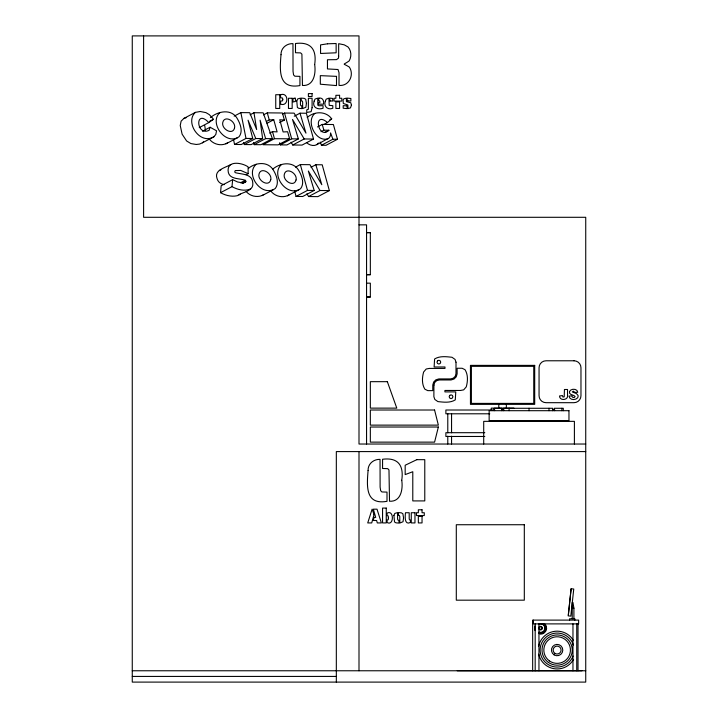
<?xml version="1.0" encoding="UTF-8"?>
<svg xmlns="http://www.w3.org/2000/svg" width="718" height="718" viewBox="0 0 718 718"><rect width="100%" height="100%" fill="white"/><g stroke="black" fill="none" stroke-linecap="round" stroke-linejoin="round"><path stroke-width="1.08" d="M248.141 173.666L248.105 166.881C242.576 162.923 228.073 160.06 228.073 170.283C228.288 179.868 239.166 178.01 245.278 180.29L245.843 181.241L245.269 182.354L242.37 182.839L237.586 181.977L232.65 179.662L231.995 186.653L220.534 192.684C225.56 195.511 231.609 197.019 237.317 195.7C242.208 192.02 253.732 191.401 252.808 183.225C252.521 173.559 241.751 174.474 235.235 172.643L234.723 171.871L235.226 170.588L240.718 170.435L248.141 173.666L246.229 174.671M568.378 615.218L571.052 589.406M210.096 127.239L209.091 130.335C195.906 136.573 194.829 107.853 208.803 122.581L213.381 119.323L212.097 117.501L209.225 114.584L205.931 112.627L200.223 111.496L195.368 112.376L183.907 118.407L181.115 121.154L180.236 125.506L182.121 134.185L186.617 140.97L190.889 143.573L196.238 144.471L199.577 144.076L202.404 142.819L213.865 136.788L215.822 134.454L216.549 130.811L210.096 127.239L202.458 131.259M220.534 192.684L221.189 185.702L232.65 179.662M321 131.699L323.863 130.191L328.943 130.236C318.02 140.504 312.527 109.917 327.507 122.527L331.689 118.802C325.945 110.859 314.206 111.128 307.214 117.492M318.406 143.026C315.794 147.091 309.494 145.61 306.604 142.586M202.404 142.819L203.535 141.823M316.88 144.65L329.203 137.91L330.325 135.855L330.594 132.92L332.892 139.22L337.469 139.265L333.385 124.528L322.265 124.429L317.491 126.942M238.968 195.036L240.198 194.093M230.765 164.494C225.596 167.734 213.776 169.897 217.06 178.567C217.841 181.932 220.947 184.158 224.249 184.643M195.368 112.376C184.463 122.302 200.062 145.332 213.865 136.788M314.852 113.462C305.356 121.216 316.037 143.151 328.341 138.619M219.968 112.564C208.543 122.563 225.488 146.122 239.067 136.743C243.501 130.972 239.974 122.724 236.482 117.321C230.2 108.589 217.518 111.523 210.419 117.59M256.173 164.296C244.757 174.294 261.693 197.854 275.281 188.475C279.715 182.704 276.188 174.456 272.696 169.062C267.024 161.137 255.285 162.555 248.536 168.317M281.474 164.53C270.049 174.528 286.994 198.078 300.582 188.708C305.015 182.937 301.479 174.689 297.997 169.286C292.02 160.958 279.805 163.121 272.885 169.053M209.396 139.112C213.372 144.551 221.925 146.58 227.606 142.783M246.193 191.5C250.232 196.49 258.417 198.132 263.82 194.515M270.901 191.078C274.877 196.517 283.43 198.545 289.121 194.74M209.566 121.333L213.381 119.323M199.254 127.607L208.803 122.581M234.176 116.136L240.862 112.609L249.72 112.69L256.649 129.545L253.966 112.735L263.183 112.816L272.382 138.673L260.921 144.704L254.172 144.641L253.562 142.595M250.142 114.745L253.966 112.735M263.47 114.862L267.293 112.852L282.425 112.995L284.391 120.077L279.616 122.59M266.396 121.441L269.259 119.933L273.746 119.727L277.121 131.897L272.499 131.609L269.627 133.117M225.91 143.86L237.371 137.829M282.614 114.054L284.525 113.049L294.111 113.13L305.976 133.153L299.998 113.184L294.263 116.208M267.06 123.245L273.746 119.727M233.682 140.163L234.535 144.462L245.996 138.43L252.745 138.493L248.06 120.202L255.787 138.52L262.617 138.583L260.104 120.175L265.633 138.61L272.382 138.673M252.745 138.493L241.284 144.524L234.535 144.462M243.474 142.523L244.326 144.551L255.787 138.52M262.617 138.583L251.156 144.614L244.326 144.551M254.172 144.641L265.633 138.61M289.596 138.825L274.455 138.691L263.003 144.722L278.135 144.865L289.596 138.825L287.631 131.744L283.116 131.95L279.742 119.78L284.391 120.077M279.661 142.729L280.217 144.883L291.679 138.843L298.374 138.906L292.513 119.475L304.208 138.96L313.533 139.041L306.38 113.247L299.998 113.184M329.786 119.807L331.689 118.802M323.683 124.537L327.507 122.527M298.374 138.906L286.913 144.946L280.217 144.883M291.077 142.209L292.747 145L304.208 138.96M325.119 132.256L328.943 130.236M313.533 139.041L302.072 145.081L292.747 145M240.503 182.803L245.278 180.29M242.029 183.252L245.843 181.241M242.926 183.332L245.789 181.825M320.282 142.11L321.431 145.26L332.892 139.22M337.469 139.265L326.017 145.296L321.431 145.26M295.574 167.106L300.348 164.593L309.934 164.682L321.799 184.706L315.821 164.736L311.047 167.249M262.124 195.592L273.585 189.561M287.415 195.826L298.876 189.785M294.64 191.051L296.04 196.427L307.501 190.396L314.197 190.449L308.336 171.019L320.031 190.503L329.356 190.593L322.202 164.79L315.821 164.736M314.197 190.449L302.736 196.49L296.04 196.427M306.9 193.761L308.569 196.544L320.031 190.503M329.356 190.593L317.894 196.624L308.569 196.544M219.304 170.525L220.893 169.834M250.429 188.996C244.434 191.518 237.47 189.642 231.995 186.653M183.907 118.407L186.079 117.743M359 224.851L366.557 224.851L366.557 444.029M366.557 232.578L370.335 232.524L370.335 274.716L366.557 274.716M366.557 232.704L370.335 232.704M366.557 274.662L370.335 274.662M366.557 283.161L370.335 283.161L370.335 297.072L366.557 297.072M366.557 296.911L370.335 296.911M513.909 408.129L491.238 408.129L491.238 410.014M494.792 410.014L445.887 410.014L445.887 413.792L489.766 413.792M501.46 410.014L504.198 410.014M552.591 410.014L554.817 410.014M484.794 432.694L445.887 432.694L445.887 436.472L484.794 436.472M585.735 444.029L359 444.029L359 35.9L132.265 35.9L132.265 682.1L585.735 682.1L585.735 217.294L143.6 217.294L143.6 35.9M585.735 451.586L336.329 451.586L336.329 682.1M572.21 608.209L573.906 608.209L573.906 618.79M132.265 670.765L585.735 670.765M132.265 676.428L336.329 676.428M300.348 164.593L307.501 190.396M284.525 113.049L291.679 138.843M322.265 124.429L323.863 130.191M267.293 112.852L269.259 119.933M272.499 131.609L274.455 138.691M205.375 130.102L204.729 125.471M240.862 112.609L245.996 138.43M573.906 608.209L572.964 602.537L572.21 602.537L572.21 618.79M581.957 670.765L457.249 670.765M578.017 623.412L578.017 670.765M576.742 623.888L576.742 670.765M574.858 620.11L574.858 618.79L569.562 618.79L569.562 620.11M574.4 444.029L574.4 421.349L483.708 421.349L483.708 444.029M572.964 623.888L572.964 670.765M563.289 410.696L563.289 408.282L554.314 408.282L554.314 410.696M561.871 408.282L561.871 410.696M552.707 410.696L552.707 408.282L503.48 408.282L503.48 410.696M549.01 408.282L549.01 410.696M538.958 623.888L538.958 670.765M535.179 623.888L535.179 670.765M533.286 620.11L533.286 623.888L578.636 623.888L578.636 620.11L532.666 620.11L532.666 670.765M529.049 408.282L529.049 410.696M509.098 408.282L509.098 410.696M506.352 403.803L506.352 408.129M501.864 410.696L501.864 408.282L494.19 408.282L494.19 410.696M498.795 403.803L498.795 408.129M451.559 413.792L451.559 432.828M451.559 436.185L451.559 444.029M447.781 413.792L447.781 432.828M447.781 436.185L447.781 444.029M359 451.586L359 670.765M542.261 623.583A4.838 4.838 0 0 1 545.106 629.812A4.838 4.838 0 0 1 538.886 632.657M538.805 624.247A4.254 4.254 0 0 1 544.827 627.963A4.254 4.254 0 0 1 539.092 632.109M538.841 627.595A1.813 1.813 0 0 1 541.659 626.67A1.813 1.813 0 0 1 541.569 629.641A1.813 1.813 0 0 1 538.805 628.537M545.231 624.265A6.049 6.049 0 0 1 540.008 634.138M535.081 630.637A6.049 6.049 0 0 1 534.91 626.006M543.732 623.682A5.439 5.439 0 0 1 538.68 633.222M535.206 629.022A5.439 5.439 0 0 1 535.161 627.604M573.583 659.348A18.892 18.892 0 0 1 538.688 654.17M538.608 646.326A18.892 18.892 0 0 1 573.395 640.456M573.063 656.001A17.008 17.008 0 0 1 546.676 663.477A17.008 17.008 0 0 1 547.475 636.058A17.008 17.008 0 0 1 573.386 645.069M433.914 385.198L433.878 396.686L434.839 399.468L437.899 401.595C443.661 402.206 450.123 403.112 455.293 399.881L455.768 391.893L444.918 391.893L444.918 390.457L460.579 390.457L463.693 389.856L466.278 386.84C467.813 381.267 468.208 374.769 465.022 369.698L462.114 368.253L457.124 368.253L457.124 373.854L456.217 376.851L454.009 379.05L451.021 379.957L439.425 379.957L436.652 380.657L434.641 382.577L433.914 385.198M456.011 362.195L455.975 373.683L455.248 376.304L453.246 378.215L450.473 378.924L438.877 378.924L435.88 379.822L433.681 382.03L432.774 385.019L432.774 390.628L427.775 390.628L424.868 389.183C421.681 384.112 422.085 377.605 423.611 372.032L426.196 369.016L429.319 368.415L444.981 368.415L444.981 366.988L434.121 366.988L434.596 358.991C439.766 355.76 446.228 356.649 451.99 357.277L455.05 359.413L456.011 362.195M388.375 517.831L388.232 519.706L387.092 519.994L387.092 522.524C394.155 526.384 394.11 509.322 387.092 513.137L387.092 515.677L388.241 515.955L388.375 517.831M281.016 54.721C279.697 70.561 278.18 89.391 299.927 85.586L299.927 76.359L294.829 76.207L293.572 74.923L293.034 71.324L292.971 43.627C286.59 43.349 280.765 48.097 281.016 54.721M314.672 64.548C316.019 73.227 313.963 86.313 302.449 85.469L301.91 54.182L300.618 52.89L295.493 52.737L295.493 43.511C310.795 41.518 316.934 49.461 314.672 64.548M368.092 470.461C366.763 486.301 365.256 505.14 387.002 501.335L387.002 492.108L381.904 491.956L380.648 490.663L380.109 487.064L380.046 459.376C373.656 459.089 367.84 463.837 368.092 470.461M401.748 480.297C403.094 488.976 401.03 502.053 389.515 501.218L388.976 469.922L387.693 468.639L382.568 468.486L382.568 459.26C397.862 457.267 404.01 465.21 401.748 480.297M306.415 103.383L305.895 107.26L302.664 108.58L302.637 102.019L302.197 100.987L301.264 100.924L301.264 98.106L304.261 98.375L305.715 99.263L306.415 103.383M403.561 517.849L403.04 521.726L399.809 523.045L399.782 516.493L399.343 515.452L398.409 515.398L398.409 512.58L401.407 512.849L402.861 513.738L403.561 517.849M296.767 100.942L297.369 107.476L298.823 108.355L301.82 108.615L301.82 105.797L300.905 105.734L300.438 104.72L300.42 98.142L297.665 98.931L296.767 100.942M393.913 515.416L394.514 521.95L395.968 522.83L398.966 523.09L398.966 520.272L398.05 520.209L397.584 519.195L397.566 512.616L394.81 513.397L393.913 515.416M314.161 101.094C311.8 107.404 317.966 110.168 323.055 108.238L323.055 105.663L318.819 105.761L317.796 105.151L317.733 98.142L315.04 99.057L314.161 101.094M325.29 101.283C323.36 106.479 327.946 110.339 332.802 108.256L332.802 105.663L329.212 105.358L328.952 98.142L326.187 99.147L325.29 101.283M567.534 394.828C568.979 400.222 559.537 401.317 559.519 395.986L562.463 395.591L562.948 397.063L564.204 396.812L564.447 389.497L567.534 389.497L567.534 394.828M282.784 99.443L282.506 100.843L280.585 101.121L280.585 104.182C288.923 106.982 288.932 91.841 280.585 94.713L280.585 97.765L282.506 98.025L282.784 99.443M338.663 56.219L338.51 58.167L336.5 59.63L327.453 59.756L327.453 68.928L338.061 69.52L339.022 72.76L339.022 85.406C349.065 86.456 354.548 74.86 349.334 67.07C342.351 62.672 342.683 65.661 349.181 60.895C351.676 56.614 351.461 50.655 348.015 46.957L344.236 44.839L338.663 43.69L338.663 56.219M312.088 107.718L311.109 111.694L306.748 112.43L306.748 109.836L308.354 109.28L308.39 98.267L312.088 98.267L312.088 107.718M234.544 128.001C232.713 135.765 221.108 128.935 222.786 122.392C224.617 114.611 236.222 121.45 234.544 128.001M270.749 179.733C268.927 187.497 257.322 180.667 259.001 174.124C260.822 166.343 272.436 173.191 270.749 179.733M296.049 179.967C294.218 187.721 282.614 180.9 284.301 174.357C286.123 166.576 297.728 173.415 296.049 179.967M571.124 588.742L568.18 615.865L570.81 616.143L573.754 589.029L571.124 588.742M351.425 105.241L350.447 107.915L347.97 108.597L347.871 104.981L343.276 103.482L343.123 99.802L343.859 98.824L346.336 98.124L346.417 101.651L350.851 102.782L351.425 105.241M569.536 391.463C568.521 395.232 573.861 394.496 575.109 396.533L574.319 397.467L572.955 397.395A1.499 1.499 0 0 1 572.129 396.498L571.986 395.878L569.051 396.058C569.284 400.123 575.432 400.518 577.568 397.853A3.078 3.078 0 0 0 577.999 395.349L576.428 393.572L572.282 391.929L573.359 391.157L574.867 392.423L577.775 392.252C577.389 388.42 570.882 388.312 569.536 391.463M438.357 427.022L434.578 442.135L370.335 442.135L370.335 427.022L438.357 427.022M374.105 517.409L373.27 520.487L376.609 520.487L377.3 522.928L381.384 522.928L377.004 509.179L373.351 509.179L375.702 517.409L374.105 517.409M374.024 514.653L371.727 522.928L367.733 522.928L372.112 509.179L374.024 514.653M437.522 360.822L436.975 362.15L437.522 363.479L438.851 364.026L440.179 363.479L440.726 362.15L440.179 360.822L438.851 360.274L437.522 360.822M449.71 395.394L449.163 396.722L449.71 398.05L451.039 398.607L452.367 398.05L452.923 396.722L452.367 395.394L451.039 394.846L449.71 395.394M294.003 98.276L293.016 98.842L293.016 101.983L295.412 101.444L295.412 98.106L294.003 98.276M410.427 522.489C404.225 525.54 405.078 516.062 405.499 512.733L409.188 512.733L409.215 518.952L409.592 519.94L410.427 519.994L410.427 522.489M416.799 459.673L405.176 465.246L405.176 474.598L412.787 471.726L412.787 500.913L424.778 500.913L424.778 459.673L416.799 459.673M327.48 43.807L320.56 44.893L320.56 53.464L336.141 52.8L336.141 43.511L327.48 43.807M330.666 100.924L329.786 101.005L329.786 98.106L332.721 98.465L332.721 101.067L330.666 100.924M336.5 76.359L320.318 75.641L320.318 84.212L336.5 85.586L336.5 76.359M312.088 93.609L308.39 93.609L308.39 96.49L312.088 96.49L312.088 93.609M279.742 94.713L275.748 94.713L275.748 108.454L279.742 108.454L279.742 94.713M339.578 95.306L335.88 95.306L335.88 98.267L334.005 98.267L334.005 101.085L341.813 101.085L341.813 98.267L339.578 98.267L339.578 95.306M318.855 98.106L318.577 100.646L319.752 100.924L319.977 102.36L318.577 102.36L318.577 104.182L323.45 104.182C324.303 100.96 322.642 97.298 318.855 98.106M292.172 98.267L288.474 98.267L288.474 108.454L292.172 108.454L292.172 98.267M347.835 100.825L347.171 100.825L347.171 98.106L350.869 98.483L350.869 101.041L347.835 100.825M339.578 101.884L335.88 101.884L335.88 108.454L339.578 108.454L339.578 101.884M347.135 105.878L343.195 105.681L343.195 108.238L347.135 108.615L347.135 105.878M573.978 360.777L546.039 360.777A6.983 6.983 0 0 0 539.056 367.76L539.056 395.699A6.983 6.983 0 0 0 546.039 402.69L573.978 402.69A6.983 6.983 0 0 0 580.97 395.699L580.97 367.76A6.983 6.983 0 0 0 573.978 360.777M534.695 365.381L470.452 365.381L470.452 404.351L534.695 404.351L534.695 365.381M533.752 366.324L471.394 366.324L471.394 403.399L533.752 403.399L533.752 366.324M387.343 381.671L370.335 381.671L370.335 408.129L396.794 408.129L387.343 381.671M434.578 410.014L370.335 410.014L370.335 425.128L438.357 425.128L434.578 410.014M568.961 410.696L489.146 410.696L489.146 420.676L568.961 420.676L568.961 410.696M386.257 508.084L382.559 508.084L382.559 522.928L386.257 522.928L386.257 508.084M422.04 509.78L418.343 509.78L418.343 512.733L416.467 512.733L416.467 515.551L424.275 515.551L424.275 512.733L422.04 512.733L422.04 509.78M414.968 512.733L411.27 512.733L411.27 522.928L414.968 522.928L414.968 512.733M422.04 516.35L418.343 516.35L418.343 522.928L422.04 522.928L422.04 516.35M524.311 524.732L456.298 524.732L456.298 600.176L524.311 600.176L524.311 524.732M539.909 629.201A1.265 1.265 0 0 0 541.848 628.16A1.265 1.265 0 0 0 539.972 627.002A1.265 1.265 0 0 0 539.909 629.201M548.364 662.382A15.114 15.114 0 0 0 572.174 651.495A15.114 15.114 0 0 0 550.841 636.319A15.114 15.114 0 0 0 548.364 662.382M549.414 660.901A13.301 13.301 0 0 0 570.37 651.325A13.301 13.301 0 0 0 551.595 637.97A13.301 13.301 0 0 0 549.414 660.901M554.143 654.888A5.672 5.672 0 0 0 562.795 650.239A5.672 5.672 0 0 0 554.449 645.069A5.672 5.672 0 0 0 554.143 654.888M555.041 653.434A3.967 3.967 0 0 0 561.09 650.185A3.967 3.967 0 0 0 555.247 646.568A3.967 3.967 0 0 0 555.041 653.434"/></g></svg>
